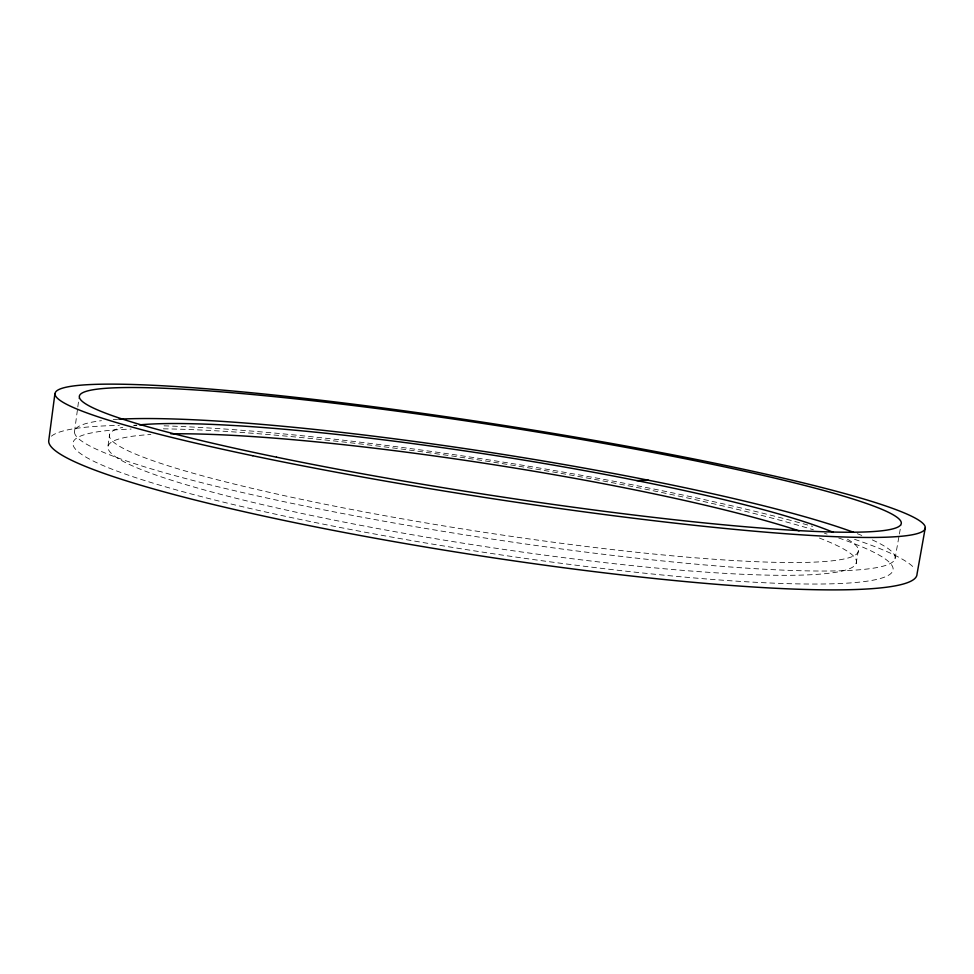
<?xml version="1.0" encoding="UTF-8"?>
<svg xmlns="http://www.w3.org/2000/svg" width="974" height="974" viewBox="0 0 974 974"><rect width="100%" height="100%" fill="white"/><g stroke="black" fill="none" stroke-linecap="round" stroke-linejoin="round"><path stroke-width="0.73" stroke-dasharray="4.87 3.65" d="M74.499 431.847L77.616 408.398M77.81 406.937L78.979 398.147M108.017 445.873L109.575 434.367M856.085 563.581L858.447 549.981M895.021 558.747L899.136 535.481M899.392 534.02L900.938 525.303M838.651 537.965A414.912 45.267 8.8 0 1 744.538 581.661A414.912 45.267 8.8 0 1 215.972 500.319A414.912 45.267 8.8 0 1 131.1 429.071M163.352 428.828A414.912 45.267 8.8 0 1 813.473 529.807M824.442 533.228A414.912 45.267 8.8 0 1 827.096 534.093M51.403 436.194A439.262 48.067 8.8 0 1 119.339 425.419M133.852 425.297A439.262 48.067 8.8 0 1 136.871 425.309M164.07 425.833A439.262 48.067 8.8 0 1 812.572 526.374M854.551 539.304A439.262 48.067 8.8 0 1 914.732 568.658M872.351 539.925A415.168 42.686 8.8 0 1 478.818 537.051A415.168 42.686 8.8 0 1 101.442 420.683M113.264 419.563A415.168 42.686 8.8 0 1 117.611 419.283M857.266 533.691A415.168 42.686 8.8 0 1 862.66 535.797M847.441 539.219A378.971 38.802 8.8 0 1 479.135 531.548A378.971 38.802 8.8 0 1 122.785 427.318M133.901 425.468A378.971 38.802 8.8 0 1 136.628 425.151M819.378 538.038A378.74 41.151 8.8 0 1 475.422 545.136A378.74 41.151 8.8 0 1 150.897 434.514"/><path stroke-width="1.46" d="M54.897 393.837L48.7 440.954A439.262 48.067 8.8 0 0 480.949 555.935A439.262 48.067 8.8 0 0 917.009 574.161L925.3 527.64M139.465 424.871A378.971 38.802 8.8 0 1 621.911 477.662L636.886 480.608L648.331 480.219M118.889 419.21A415.168 42.686 8.8 0 1 634.013 477.394L650.157 480.572A415.168 42.686 8.8 0 1 853.614 532.315M636.886 480.608A378.971 38.802 8.8 0 1 833.342 532.388M170.827 433.832A378.74 41.151 8.8 0 1 799.094 530.842M252.79 455.747A440.345 37.061 8.8 0 0 924.691 529.576A440.345 37.061 8.8 0 0 292.809 397.051A440.345 37.061 8.8 0 0 252.79 455.747M276.482 457.171A415.935 34.906 8.8 0 0 901.206 523.842A415.935 34.906 8.8 0 0 293.04 398.573A415.935 34.906 8.8 0 0 276.482 457.171"/></g></svg>
